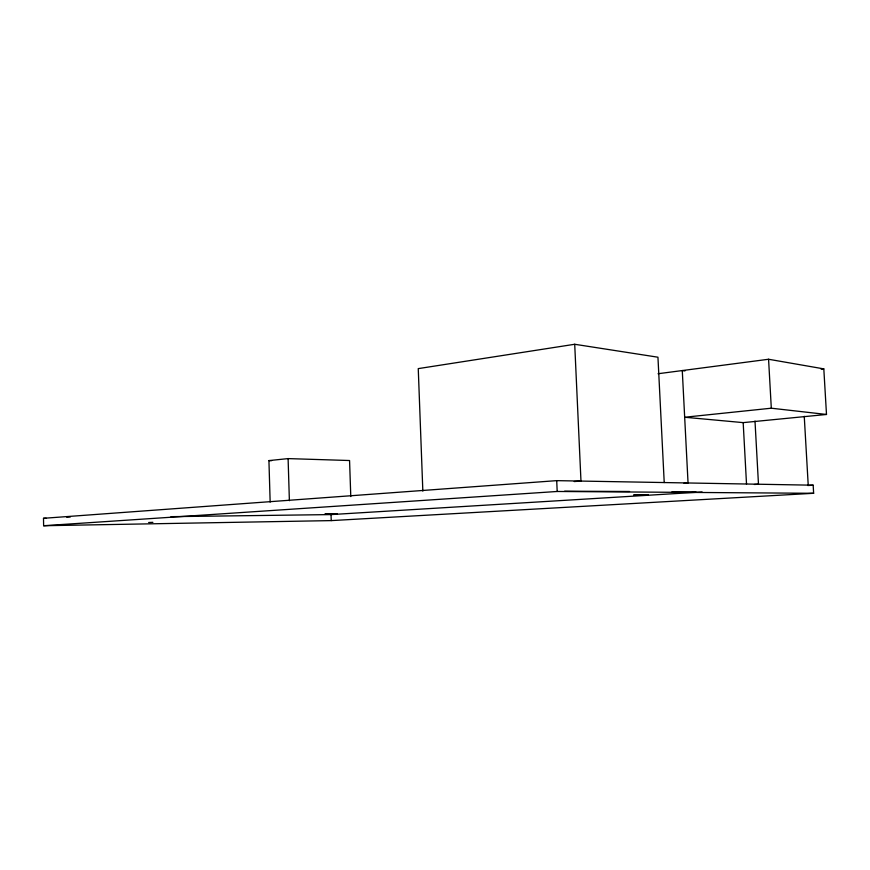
<?xml version="1.0" encoding="UTF-8"?>
<svg xmlns="http://www.w3.org/2000/svg" width="870" height="870" viewBox="0 0 870 870"><rect width="100%" height="100%" fill="white"/><g stroke="black" fill="none" stroke-linecap="round" stroke-linejoin="round"><path stroke-width="1.3" d="M664.223 482.546L657.948 357.211L574.711 344.27L418.252 368.619L422.842 491.115M658.068 373.73L768.569 359.256L823.814 368.88L826.5 414.468L743.176 422.624L684.679 417.241L771.309 408.204L826.5 414.468M821.139 369.206L823.814 368.88M270.157 502.11L268.928 460.6L288.101 458.599L349.566 460.524L350.784 496.563M334.015 513.713L325.065 514.213M334.123 513.974L337.147 513.735L336.027 513.702M43.5 518.303L556.713 480.642L813.167 485.199L813.635 493.29L331.231 520.608L43.63 525.73L43.5 518.303L46.208 518.27M574.222 481.556L580.975 481.066L574.711 344.27M43.63 525.73L557.192 491.474L813.635 493.29M684.027 483.241L688.05 482.97L682.276 370.555L684.94 370.946M629.554 491.485L564.597 491.191M754.431 484.481L758.477 484.231L754.997 421.069M695.935 491.974L671.803 491.985M170.988 516.66L331.035 514.583L702.112 491.963M807.751 485.525L813.167 485.199M66.707 517.182L70.296 517.019M329.208 514.17L333.852 513.985M148.65 522.5L152.892 522.337M327.718 514.213L329.48 514.159M333.743 513.735L335.309 513.692M326.435 514.235L327.99 514.203M335.037 513.702L336.298 513.692M325.434 514.235L326.696 514.224M324.793 514.224L325.706 514.224M268.928 460.6L271.625 460.676M804.25 416.295L808.219 485.112M768.569 359.256L771.309 408.204M743.176 422.624L746.514 484.014M556.713 480.642L557.192 491.474M331.035 514.583L331.231 520.608M288.101 458.599L289.384 500.707M633.664 495.16L648.313 494.628L633.664 495.16"/></g></svg>
